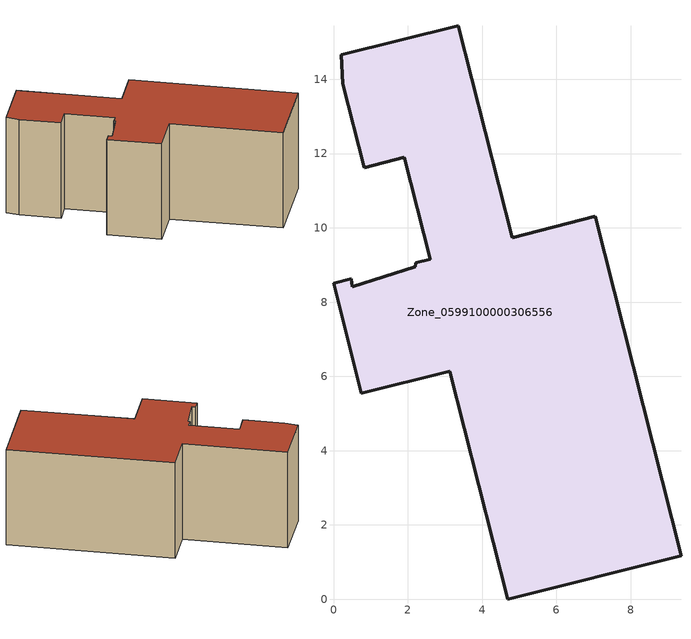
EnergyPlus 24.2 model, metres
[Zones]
Zone_0599100000306556
 floor ground (C_G): 3.13,6.14 0.75,5.54 0,8.51 0.47,8.63 0.51,8.41 2.21,8.96 2.21,9.06 2.6,9.16 1.91,11.9 0.83,11.62 0.24,13.88 0.21,14.66 3.36,15.44 4.82,9.74 7.05,10.31 9.36,1.17 4.7,0 z0
 wall outside (C_F): 0.75,5.54 3.13,6.14 4.7,0 9.36,1.17 7.05,10.31 4.82,9.74 3.36,15.44 0.21,14.66 0.24,13.88 0.83,11.62 1.91,11.9 2.6,9.16 2.21,9.06 2.21,8.96 0.51,8.41 0.47,8.63 0,8.51 0.75,5.54 z0:5.9
 roof outside (C_R): 2.21,8.96 0.51,8.41 0.47,8.63 0,8.51 0.75,5.54 3.13,6.14 4.7,0 9.36,1.17 7.05,10.31 4.82,9.74 3.36,15.44 0.21,14.66 0.24,13.88 0.83,11.62 1.91,11.9 2.6,9.16 2.21,9.06 z5.9
[BUILDING]
Pand.0599100000306556: North Axis=0; Terrain=City; Loads Convergence Tolerance Value=0.04; Temperature Convergence Tolerance Value=0.4; Solar Distribution=FullExterior; Maximum Number of Warmup Days=25; Minimum Number of Warmup Days=1
[Site:Location]
Rotterdam.The.Hague.AP_ZH_NLD Design_Conditions: Latitude=51.96; Longitude=4.45; Time Zone=1; Elevation=-4.5
[SITE:GROUNDTEMPERATURE:BUILDINGSURFACE]
18, 18, 18, 18, 18, 18, 18, 18, 18, 18, 18, 18
[MATERIAL] Thermal Absorptance=0.9; Solar Absorptance=0.7; Visible Absorptance=0.7
Name | Roughness | Thickness | Conductivity | Density | Specific Heat
G.TI.1965-1974 | MediumSmooth | 0.15 | 0.882353 | 540 | 1210
F.TI.1965-1974 | Rough | 0.3 | 0.697674 | 1920 | 840
R.TI.1965-1974 | MediumRough | 0.2 | 0.232558 | 1500 | 1000
[CONSTRUCTION]
C_G: G.TI.1965-1974
C_F: F.TI.1965-1974
C_R: R.TI.1965-1974
[ZONE]
Zone_0599100000306556: Type=1; Multiplier=1; Ceiling Height=Autocalculate; Volume=Autocalculate; Floor Area=autocalculate; Part of Total Floor Area=Yes
[ZONEINFILTRATION:DESIGNFLOWRATE]
Infil_Zone_0599100000306556: Zone or ZoneList or Space or SpaceList=Zone_0599100000306556; Schedule=AlwaysOn; Design Flow Rate Calculation Method=Flow/Area; Flow Rate per Floor Area=0.003; Constant Term Coefficient=1; Temperature Term Coefficient=0; Velocity Term Coefficient=0; Velocity Squared Term Coefficient=0
[HVACTEMPLATE:ZONE:IDEALLOADSAIRSYSTEM]
Zone_0599100000306556: Maximum Heating Supply Air Temperature=50; Minimum Cooling Supply Air Temperature=13; Maximum Heating Supply Air Humidity Ratio=0.0156; Minimum Cooling Supply Air Humidity Ratio=0.0077; Heating Limit=NoLimit; Cooling Limit=NoLimit; Dehumidification Control Type=ConstantSensibleHeatRatio; Cooling Sensible Heat Ratio=0.7; Dehumidification Setpoint=60; Humidification Control Type=None; Humidification Setpoint=30; Outdoor Air Method=None; Outdoor Air Flow Rate per Person=0.00944; Outdoor Air Flow Rate per Zone Floor Area=0; Outdoor Air Flow Rate per Zone=0; Demand Controlled Ventilation Type=None; Outdoor Air Economizer Type=NoEconomizer; Heat Recovery Type=None; Sensible Heat Recovery Effectiveness=0.7; Latent Heat Recovery Effectiveness=0.65
[ZONECONTROL:THERMOSTAT]
ThermostatControl_Zone_0599100000306556: Zone or ZoneList=Zone_0599100000306556; Control Type Schedule=DualSetpointControlType; Control 1=Thermostat_Zone_0599100000306556; Temperature Difference Between Cutout And Setpoint=0
[THERMOSTATSETPOINT:DUALSETPOINT]
Thermostat_Zone_0599100000306556: Heating Setpoint Temperature Schedule=HeatingSetpoint_Zone_0599100000306556; Cooling Setpoint Temperature Schedule=CoolingSetpoint_Zone_0599100000306556
[SCHEDULE:COMPACT]
HeatingSetpoint_Zone_0599100000306556: Through: 12/31, For: AllDays, Until: 24:00, 21
CoolingSetpoint_Zone_0599100000306556: Through: 12/31, For: AllDays, Until: 24:00, 24
DualSetpointControlType: Through: 12/31, For: AllDays, Until: 24:00, 4
AlwaysOn: Through: 12/31, For: AllDays, Until: 24:00, 1
